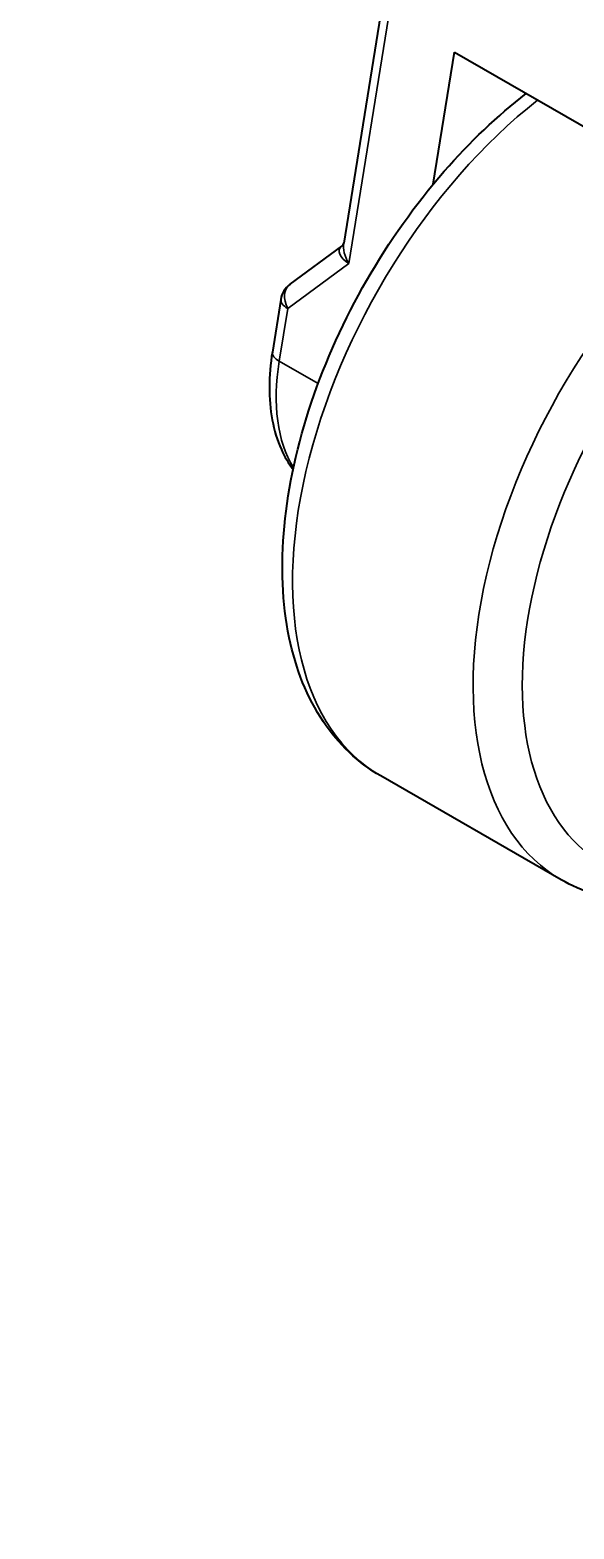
# Model space of a CAD drawing. Header units: millimetres. Extents: x 0 to 51860, y 0 to 5940.
# Drawn here: x 7276.4 to 7307.6, y 4118.7 to 4204.8 of the extents above; entities that cross this region are included whole.
import ezdxf

# ---------------------------------------------------------------- set-up
doc = ezdxf.new("R2010")
doc.units = ezdxf.units.MM
doc.header["$LTSCALE"] = 10
for name, color, linetype, lineweight in [('가시적인 것(ISO)', 3, 'Continuous', 40), ('가시적인 좁은 것(ISO)', 3, 'Continuous', 35), ('기호(ISO)', 5, 'Continuous', 25)]:
    doc.layers.add(name, color=color, linetype=linetype, lineweight=lineweight)
doc.styles.add('치수 텍스트_PSTEK_POSCO', font='isocp.shx')
doc.dimstyles.new('치수_PSTEK_POSCO$7', dxfattribs={"dimscale": 10, "dimtxt": 3.5, "dimasz": 2.5, "dimexe": 2, "dimexo": 2.5, "dimgap": 1, "dimtad": 1, "dimrnd": 1e-08, "dimdsep": 46, "dimtxsty": '치수 텍스트_PSTEK_POSCO', "dimcen": 0.09, "dimdle": 10, "dimclrd": 7, "dimclre": 7, "dimclrt": 2, "dimadec": 1, "dimazin": 2, "dimtfac": 1, "dimtmove": 0, "dimatfit": 3, "dimfxl": 0, "dimtolj": 1, "dimlwd": -1, "dimlwe": -1, "dimarcsym": 0})

msp = doc.modelspace()

# ---------------------------------------------------------------- linework, layer by layer
at = {"layer": '가시적인 것(ISO)'}
for p, q in [((7297.562, 4212.3328), (7294.3793, 4192.5663)), ((7299.5226, 4195.9516), (7300.7438, 4203.5362)), ((7300.7438, 4203.5362), (7317.243, 4194.035)), ((7291.2952, 4190.1985), (7294.2671, 4192.3826)), ((7290.7685, 4189.3361), (7290.2806, 4186.3059)), ((7306.8771, 4155.9718), (7296.5062, 4161.944))]:
    msp.add_line(p, q, dxfattribs=at)
msp.add_arc((7292.0848, 4189.1241), 1.3333, 126.313682, 170.853026, dxfattribs=at)
for major_axis, ratio, start_param, end_param in [((-0.9545, 1.3234), 0.5802066, 0.5265268, 0.5265361), ((-1.4548, 0.5129), 0.4498564, 5.985763, 5.985806)]:
    msp.add_ellipse((7295.5904, 4191.7005), major_axis=major_axis, ratio=ratio, start_param=start_param, end_param=end_param, dxfattribs=at)
for points, knots in [([(7296.5062, 4161.944), (7295.1972, 4162.6978), (7294.0776, 4163.7689), (7292.2761, 4166.4507), (7291.6283, 4168.0912), (7290.8413, 4171.8626), (7290.7565, 4174.0303), (7291.1914, 4178.6044), (7291.7237, 4181.0151), (7293.3355, 4185.8037), (7294.4118, 4188.1807), (7296.9959, 4192.6793), (7298.5018, 4194.8008), (7301.6283, 4198.3853), (7303.2189, 4199.8944), (7304.8707, 4201.1596)], [5.4958534, 5.4958534, 5.4958534, 5.4958534, 5.7726708, 5.7726708, 6.0710558, 6.0710558, 6.3989742, 6.3989742, 6.7329401, 6.7329401, 7.0647801, 7.0647801, 7.3955272, 7.3955272, 7.6910041, 7.6910041, 7.6910041, 7.6910041]), ([(7294.2671, 4192.3826), (7294.2888, 4192.3986), (7294.3298, 4192.4426), (7294.3681, 4192.5187), (7294.3765, 4192.5491), (7294.3793, 4192.5663)], [0, 0, 0, 0, 0.09282747, 0.09282747, 0.15482621, 0.15482621, 0.15482621, 0.15482621]), ([(7290.2806, 4186.3059), (7290.1704, 4185.6218), (7290.1123, 4184.9487), (7290.1073, 4183.6439), (7290.1604, 4183.0121), (7290.3864, 4181.8088), (7290.5594, 4181.237), (7290.9829, 4180.2945), (7291.2081, 4179.9073), (7291.4736, 4179.5548)], [6.08080536, 6.08080536, 6.08080536, 6.08080536, 6.27874772, 6.27874772, 6.47669009, 6.47669009, 6.67463245, 6.67463245, 6.82895118, 6.82895118, 6.82895118, 6.82895118]), ([(7324.6347, 4160.4586), (7323.8368, 4159.7396), (7323.0186, 4159.0758), (7320.3037, 4157.1127), (7318.3511, 4156.0703), (7314.4862, 4154.7845), (7312.5674, 4154.5274), (7309.3691, 4154.8785), (7308.0507, 4155.296), (7306.8771, 4155.9718)], [4.4382117, 4.4382117, 4.4382117, 4.4382117, 4.5857447, 4.5857447, 4.9196896, 4.9196896, 5.2476602, 5.2476602, 5.4958534, 5.4958534, 5.4958534, 5.4958534])]:
    msp.add_open_spline(points, degree=3, knots=knots, dxfattribs=at)
at = {"layer": '가시적인 좁은 것(ISO)'}
for p, q in [((7294.6668, 4191.3877), (7297.9548, 4211.8081)), ((7291.1613, 4188.8114), (7294.6668, 4191.3877)), ((7290.6734, 4185.7812), (7291.1613, 4188.8114)), ((7290.6734, 4185.7812), (7292.9125, 4184.4918))]:
    msp.add_line(p, q, dxfattribs=at)
for centre, major_axis, ratio, start_param, end_param in [((7308.6493, 4183.0309), (-12.1431, -21.0869), 0.5780931, 4.1081585, 6.2831853), ((7319.0202, 4177.0587), (-12.1431, -21.0869), 0.5780931, 4.1081585, 6.2831853), ((7295.5904, 4191.7005), (-0.9545, 1.3234), 0.5802066, 0.5265361, 1.3942302), ((7295.5904, 4191.7005), (-1.4548, 0.5129), 0.4498564, 5.985806, 7.3335533), ((7320.4344, 4176.2443), (-11.1451, -19.3537), 0.5780931, 4.149575, 7.2981808), ((7292.0848, 4189.1241), (-0.7896, 1.0744), 0.7147611, 0, 1.3477483), ((7292.0848, 4189.1241), (-1.3164, 0.212), 0.4479115, 0, 0.8677033), ((7291.5969, 4186.0939), (-1.3164, 0.212), 0.4479115, 0, 0.8677033), ((7298.9855, 4188.5959), (-5.9884, -10.399), 0.5780931, 5.2934735, 5.9856435)]:
    msp.add_ellipse(centre, major_axis=major_axis, ratio=ratio, start_param=start_param, end_param=end_param, dxfattribs=at)
msp.add_open_spline([(7297.9548, 4211.8081), (7299.9873, 4211.1054), (7302.0196, 4210.3116), (7304.0406, 4209.4054), (7305.3034, 4208.8392), (7306.5618, 4208.2292), (7307.8131, 4207.5729), (7308.612, 4207.1539), (7309.4081, 4206.7162), (7310.2008, 4206.2596), (7311.7863, 4205.3464), (7313.3608, 4204.3562), (7314.921, 4203.2954), (7317.2995, 4201.6781), (7319.6441, 4199.8967), (7321.9475, 4198.0037), (7321.9638, 4197.9902), (7321.9801, 4197.9768), (7321.9964, 4197.9634)], degree=3, knots=[10.1917807, 10.1917807, 10.1917807, 10.1917807, 22.8372161, 22.8372161, 22.8372161, 30.739195, 30.739195, 30.739195, 35.7842489, 35.7842489, 35.7842489, 45.8743568, 45.8743568, 45.8743568, 61.2572901, 61.2572901, 61.2572901, 61.3662411, 61.3662411, 61.3662411, 61.3662411], dxfattribs=at)

# ---------------------------------------------------------------- leaders
at = {"layer": '기호(ISO)', "color": 7, "annotation_type": 0, "has_hookline": 1, "hookline_direction": 0, "text_width": 1096.8392}
msp.add_leader([(6028.683, 4327.4923), (6292.7879, 3928.3081), (6317.7879, 3928.3081)], dimstyle='치수_PSTEK_POSCO$7', override={"dimtad": 0}, dxfattribs=at)

doc.saveas('drawing.dxf')
